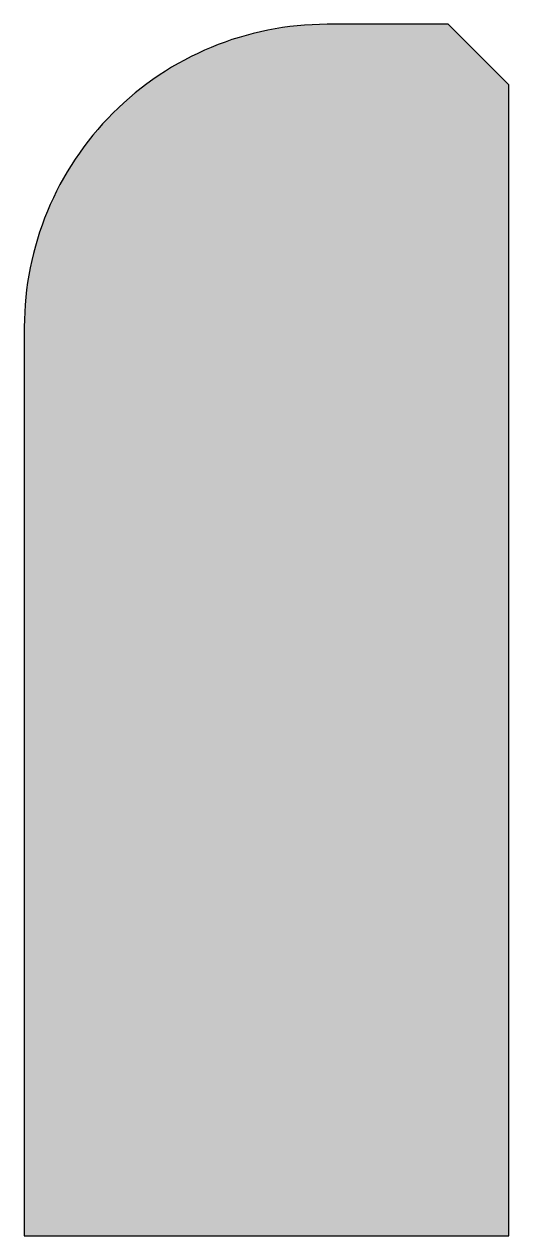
# Model space of a CAD drawing. Header units: metres. Extents: x 0 to 0.08, y -0.15 to 0.05.
import ezdxf

# ---------------------------------------------------------------- set-up
doc = ezdxf.new("R2010")
doc.units = ezdxf.units.M
doc.header["$LTSCALE"] = 0.2

msp = doc.modelspace()

# ---------------------------------------------------------------- hatches: boundary and pattern name
h = msp.add_hatch(color=253)
edge = h.paths.add_edge_path()
edge.add_arc((0.05, 0), 0.05, 90, 180)
edge.add_line((0, 0), (0, -0.15))
edge.add_line((0, -0.15), (0.08, -0.15))
edge.add_line((0.08, -0.15), (0.08, 0.04))
edge.add_line((0.08, 0.04), (0.07, 0.05))
edge.add_line((0.07, 0.05), (0.05, 0.05))

# ---------------------------------------------------------------- linework, layer by layer
msp.add_lwpolyline([(0.05, 0.05, 0.414214), (0, 0), (0, -0.15), (0.08, -0.15), (0.08, 0.04), (0.07, 0.05)], format="xyb", close=True)

doc.saveas('drawing.dxf')
